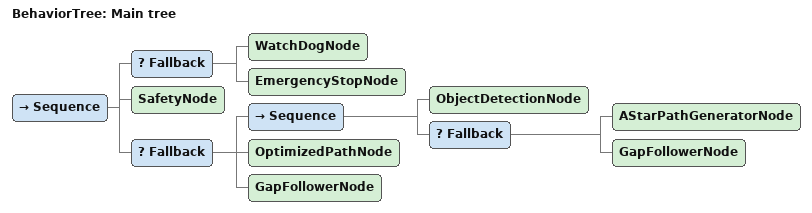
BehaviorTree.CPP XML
<?xml version="1.0" encoding="UTF-8"?>
<root BTCPP_format="4"
      main_tree_to_execute="Main tree">
  <BehaviorTree ID="Main tree">
    <Sequence>
      <Fallback>
        <WatchDogNode/>
        <EmergencyStopNode/>
      </Fallback>
      <SafetyNode/>
      <Fallback>
        <Sequence>
          <ObjectDetectionNode/>
          <Fallback>
            <AStarPathGeneratorNode/>
            <GapFollowerNode/>
          </Fallback>
        </Sequence>
        <OptimizedPathNode/>
        <GapFollowerNode/>
      </Fallback>
    </Sequence>
  </BehaviorTree>

</root>
